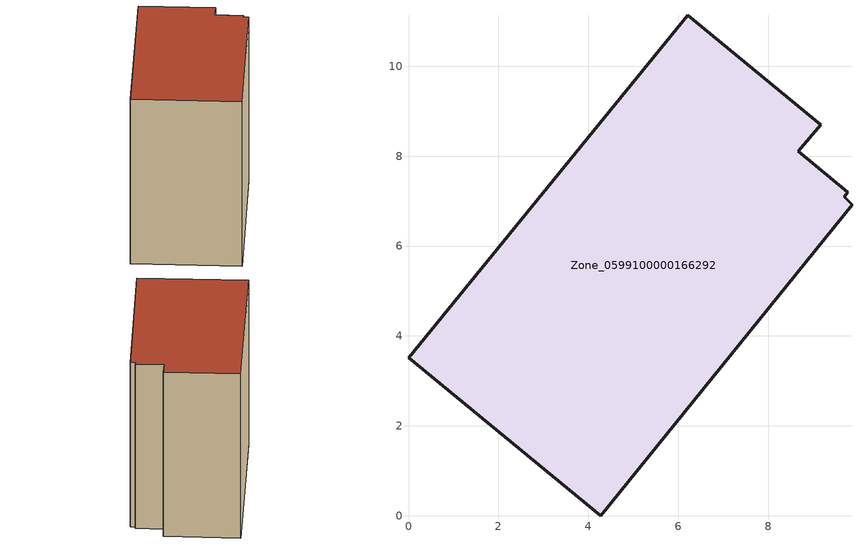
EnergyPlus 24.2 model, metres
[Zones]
Zone_0599100000166292
 floor ground (C_G): 0,3.51 6.21,11.13 9.17,8.7 8.67,8.11 9.77,7.2 9.69,7.1 9.87,6.92 4.28,0 z0
 wall outside (C_F): 6.21,11.13 0,3.51 4.28,0 9.87,6.92 9.69,7.1 9.77,7.2 8.67,8.11 9.17,8.7 6.21,11.13 z0:9.2
 roof outside (C_R): 4.28,0 9.87,6.92 9.69,7.1 9.77,7.2 8.67,8.11 9.17,8.7 6.21,11.13 0,3.51 z9.2
[BUILDING]
Pand.0599100000166292: North Axis=0; Terrain=City; Loads Convergence Tolerance Value=0.04; Temperature Convergence Tolerance Value=0.4; Solar Distribution=FullExterior; Maximum Number of Warmup Days=25; Minimum Number of Warmup Days=1
[Site:Location]
Rotterdam.The.Hague.AP_ZH_NLD Design_Conditions: Latitude=51.96; Longitude=4.45; Time Zone=1; Elevation=-4.5
[SITE:GROUNDTEMPERATURE:BUILDINGSURFACE]
18, 18, 18, 18, 18, 18, 18, 18, 18, 18, 18, 18
[MATERIAL] Thermal Absorptance=0.9; Solar Absorptance=0.7; Visible Absorptance=0.7
Name | Roughness | Thickness | Conductivity | Density | Specific Heat
G.TI.1946 | MediumSmooth | 0.15 | 1 | 540 | 1210
F.TI.1946 | Rough | 0.3 | 0.857143 | 1920 | 840
R.TI.1946 | MediumRough | 0.2 | 0.1 | 1500 | 1000
[CONSTRUCTION]
C_G: G.TI.1946
C_F: F.TI.1946
C_R: R.TI.1946
[ZONE]
Zone_0599100000166292: Type=1; Multiplier=1; Ceiling Height=Autocalculate; Volume=Autocalculate; Floor Area=autocalculate; Part of Total Floor Area=Yes
[ZONEINFILTRATION:DESIGNFLOWRATE]
Infil_Zone_0599100000166292: Zone or ZoneList or Space or SpaceList=Zone_0599100000166292; Schedule=AlwaysOn; Design Flow Rate Calculation Method=Flow/Area; Flow Rate per Floor Area=0.003; Constant Term Coefficient=1; Temperature Term Coefficient=0; Velocity Term Coefficient=0; Velocity Squared Term Coefficient=0
[HVACTEMPLATE:ZONE:IDEALLOADSAIRSYSTEM]
Zone_0599100000166292: Maximum Heating Supply Air Temperature=50; Minimum Cooling Supply Air Temperature=13; Maximum Heating Supply Air Humidity Ratio=0.0156; Minimum Cooling Supply Air Humidity Ratio=0.0077; Heating Limit=NoLimit; Cooling Limit=NoLimit; Dehumidification Control Type=ConstantSensibleHeatRatio; Cooling Sensible Heat Ratio=0.7; Dehumidification Setpoint=60; Humidification Control Type=None; Humidification Setpoint=30; Outdoor Air Method=None; Outdoor Air Flow Rate per Person=0.00944; Outdoor Air Flow Rate per Zone Floor Area=0; Outdoor Air Flow Rate per Zone=0; Demand Controlled Ventilation Type=None; Outdoor Air Economizer Type=NoEconomizer; Heat Recovery Type=None; Sensible Heat Recovery Effectiveness=0.7; Latent Heat Recovery Effectiveness=0.65
[ZONECONTROL:THERMOSTAT]
ThermostatControl_Zone_0599100000166292: Zone or ZoneList=Zone_0599100000166292; Control Type Schedule=DualSetpointControlType; Control 1=Thermostat_Zone_0599100000166292; Temperature Difference Between Cutout And Setpoint=0
[THERMOSTATSETPOINT:DUALSETPOINT]
Thermostat_Zone_0599100000166292: Heating Setpoint Temperature Schedule=HeatingSetpoint_Zone_0599100000166292; Cooling Setpoint Temperature Schedule=CoolingSetpoint_Zone_0599100000166292
[SCHEDULE:COMPACT]
HeatingSetpoint_Zone_0599100000166292: Through: 12/31, For: AllDays, Until: 24:00, 21
CoolingSetpoint_Zone_0599100000166292: Through: 12/31, For: AllDays, Until: 24:00, 24
DualSetpointControlType: Through: 12/31, For: AllDays, Until: 24:00, 4
AlwaysOn: Through: 12/31, For: AllDays, Until: 24:00, 1
